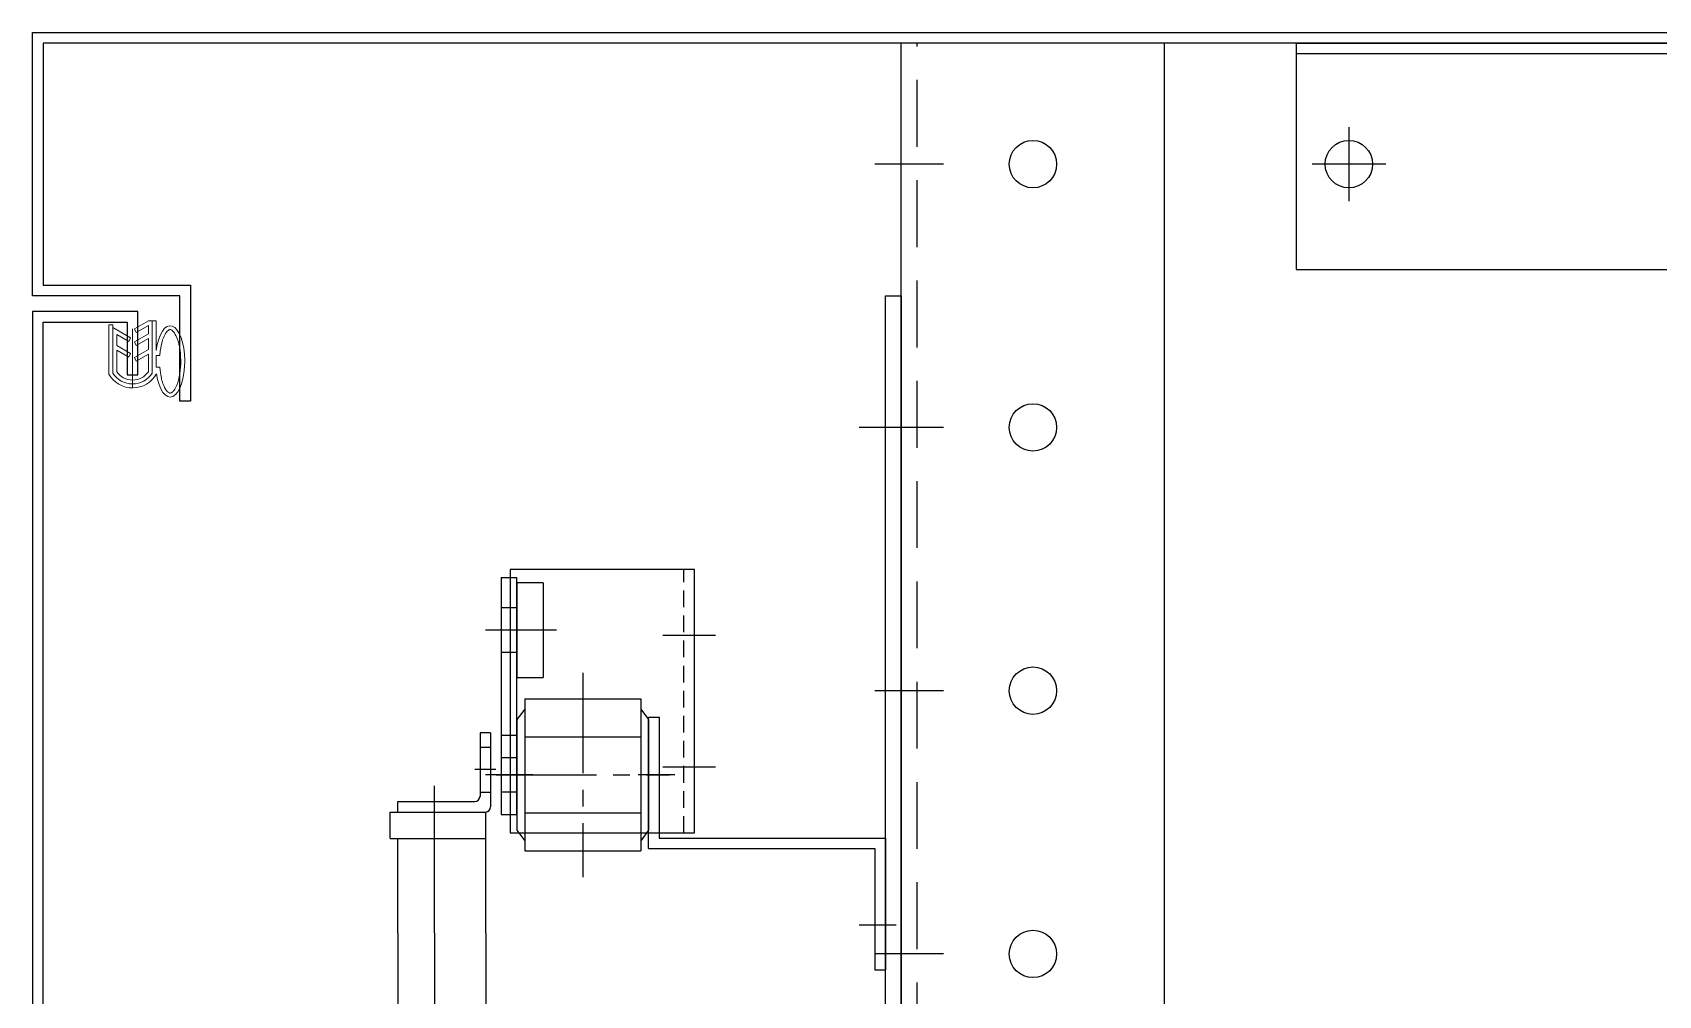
# Model space of a CAD drawing. Header units: millimetres. Extents: x 24815 to 37444, y -10619 to 6020.
# Drawn here: x 35614.8 to 35923.6, y 739.1 to 922 of the extents above; entities that cross this region are included whole.
import ezdxf

# ---------------------------------------------------------------- set-up
doc = ezdxf.new("R2010")
doc.units = ezdxf.units.MM
for name, pattern in [('CENTER', [50.800000000000004, 31.75, -6.35, 6.35, -6.35]), ('CENTER1', [10, 7, -1, 1, -1]), ('CENTER2', [28.575000000000003, 19.05, -3.175, 3.175, -3.175]), ('HIDDEN', [9.524999999999999, 6.35, -3.175]), ('HIDDEN2', [4.762499999999999, 3.175, -1.5875]), ('HIDDENX2', [19.049999999999997, 12.7, -6.349999999999999])]:
    doc.linetypes.add(name, pattern=pattern)
for name, color, linetype in [('3', 3, 'Continuous'), ('CEN', 1, 'CENTER'), ('CENTER', 1, 'CENTER'), ('H', 2, 'HIDDEN'), ('HIDDEN', 2, 'HIDDEN'), ('mmm', 7, 'Continuous')]:
    doc.layers.add(name, color=color, linetype=linetype)
doc.layers.add('case', color=3, linetype='Continuous', lineweight=30)

# ---------------------------------------------------------------- blocks, each defined once
blk = doc.blocks.new('234567890oplkjhgijsdertyuioll')
at = {"color": 140}
for p, q in [((-17498.04953878214, 8543.322446422517), (-17498.04953878214, 9439.322446422513)), ((-17448.04953878214, 9439.322446422535), (-17498.04953878214, 9439.322446422535)), ((-17448.04953878214, 8543.322446422517), (-17448.04953878214, 9439.322446422513))]:
    blk.add_line(p, q, dxfattribs=at)
at = {"color": 1}
for p, q in [((-17490.04953878214, 9416.322446422506), (-17503.04953878216, 9416.322446422506)), ((-17490.04953878214, 9366.322446422506), (-17503.04953878216, 9366.322446422506)), ((-17490.04953878214, 9366.322446422506), (-17503.04953878216, 9366.322446422506)), ((-17490.04953878214, 9316.322446422506), (-17503.04953878216, 9316.322446422506)), ((-17490.04953878214, 9266.322446422506), (-17503.04953878216, 9266.322446422506))]:
    blk.add_line(p, q, dxfattribs=at)
at = {"color": 140}
for centre in [(-17473.04953878214, 9416.322446422528), (-17473.04953878214, 9366.322446422528), (-17473.04953878214, 9316.322446422528), (-17473.04953878214, 9266.322446422528)]:
    blk.add_circle(centre, 4.5, dxfattribs=at)
at = {"layer": 'HIDDEN', "color": 2, "linetype": 'HIDDENX2'}
blk.add_line((-17495.04953878214, 8543.322446422517), (-17495.04953878214, 9439.322446422513), dxfattribs=at)
blk = doc.blocks.new('756ETAFSDFF')
at = {"color": 4}
for p, q in [((12826.75180440959, 11655.51869844119), (13246.75180440959, 11655.51869844119)), ((12826.75180440959, 11655.51869844119), (12826.75180440958, 11612.51869844118)), ((12826.75180440959, 11653.51869844119), (13246.75180440959, 11653.51869844119)), ((12826.75180440959, 11612.51869844118), (13246.75180440959, 11612.51869844118))]:
    blk.add_line(p, q, dxfattribs=at)
blk.add_circle((12836.75180440959, 11632.51869844118), 4.5, dxfattribs=at)
at = {"layer": 'CENTER', "ltscale": 3}
for p, q in [((12836.75180440959, 11639.51869844118), (12836.75180440959, 11625.51869844118)), ((12843.75180440959, 11632.51869844118), (12829.75180440959, 11632.51869844118))]:
    blk.add_line(p, q, dxfattribs=at)
blk = doc.blocks.new('door packing')
at = {"lineweight": 15}
for p, q in [((-3.031753418967127, 6.149999999999638), (-3.031753418967127, 7.149999999999636)), ((9.468246581032874, 7.149999999999636), (-3.031753418967127, 7.149999999999638)), ((9.194005366135194, 6.149999999999636), (-3.031753418967127, 6.149999999999638)), ((-2.307715797884156, 6.149999999999638), (0.2903604134691595, 1.649999999999638)), ((-0.5756649903152781, 5.149999999999637), (1.20013014901656, 2.07423259484304)), ((2.242689077729298, 5.149999999999637), (-0.5756649903152781, 5.149999999999637)), ((2.242689077729298, 5.149999999999637), (4.263415019892989, 1.649999999999638)), ((8.893199052114925, 5.149999999999634), (3.397389616108551, 5.149999999999637)), ((3.397389616108551, 5.149999999999637), (5.173184755440389, 2.07423259484304)), ((-4.031753418967128, -2.850000000000362), (-2.011027476803435, 0.6499999999996378)), ((-2.877052880587875, -2.850000000000361), (-1.101257741256034, 0.2257674051562359)), ((-2.011027476803435, 0.6499999999996378), (-1.101257741256034, 0.2257674051562359)), ((-0.730365528694533, -2.850000000000361), (1.290360413469159, 0.6499999999996378)), ((0.2903604134691595, 1.649999999999638), (1.20013014901656, 2.07423259484304)), ((0.4243350096847198, -2.850000000000361), (2.20013014901656, 0.2257674051562359)), ((1.290360413469159, 0.6499999999996378), (2.20013014901656, 0.2257674051562359)), ((3.242689077729298, -2.850000000000362), (5.263415019892988, 0.6499999999996355)), ((4.263415019892989, 1.649999999999638), (5.173184755440389, 2.07423259484304)), ((4.397389616108549, -2.850000000000362), (6.17318475544039, 0.2257674051562337)), ((5.263415019892988, 0.6499999999996355), (6.17318475544039, 0.2257674051562337)), ((-4.031753418967127, -4.850000000000363), (-4.031753418967128, -2.850000000000362)), ((-4.031753418967127, -3.85000000000036), (9.194005366135187, -3.850000000000363)), ((-2.877052880587874, -2.85000000000036), (-0.730365528694533, -2.850000000000361)), ((0.4243350096847199, -2.850000000000361), (3.242689077729298, -2.850000000000362)), ((4.397389616108549, -2.850000000000362), (8.893199052114925, -2.850000000000363)), ((-4.031753418967127, -4.85000000000036), (3.492759517961777, -4.850000000000363)), ((4.736195773463993, -5.744232656868778), (4.736195773463993, -4.850000000000362)), ((4.736195773463993, -4.850000000000362), (7.736195773463992, -4.850000000000363)), ((7.736195773463992, -5.744232656868778), (7.736195773463992, -4.850000000000362))]:
    blk.add_line(p, q, dxfattribs=at)
for radius, start, end in [(4.892857142857143, 305.1628730027909, 54.83712699720908), (5.892857142857142, 301.9527464002654, 58.04725359973448), (6.892857142857142, 298.5556078552484, 60.5128743270585)]:
    blk.add_arc((6.075389438175727, 1.149999999999636), radius, start, end, dxfattribs=at)
blk.add_ellipse((6.237963508903478, -8.367222415327502), major_axis=(9.039005262613623, -2.2e-15), ratio=0.4084069241093982, start_param=1.879376758402217, end_param=7.500111786109642, dxfattribs=at)
blk.add_open_spline([(4.736195773464005, -5.744232656868897), (3.008788921220199, -5.921517729189828), (2.422704165427455, -6.028927282428236), (1.115999351208635, -6.343835118137332), (0.4362191461616421, -6.575148847477353), (-0.6714672561480981, -7.08743299345595), (-1.097141137457561, -7.370135565351774), (-1.533593193256641, -7.781295948432856), (-1.64187259558048, -7.924520311380812), (-1.770724683033683, -8.160114512703144), (-1.793694864103982, -8.249736695096734), (-1.805548032414617, -8.408680510302233), (-1.796366099729243, -8.483861882071968), (-1.71620883882568, -8.688191619383014), (-1.640907355132583, -8.816492968964917), (-1.381487924640334, -9.108390702207524), (-1.198098560485776, -9.270043527029367), (-0.72441396190575, -9.594621282075217), (-0.4347392410283625, -9.757528773039988), (0.6212931198590343, -10.24257372842486), (1.553144629597403, -10.52997164261733), (3.647761626704428, -10.92949038916986), (4.809886297264642, -11.04297154496497), (7.150903844206441, -11.07151789771571), (8.329068313354517, -10.98662899276051), (10.48626138421764, -10.63757450583983), (11.46467880571407, -10.37240742842457), (12.76707222966351, -9.841672404380555), (13.2001738652305, -9.60531997485898), (13.78031390878022, -9.185902690682815), (13.96579411900751, -9.002240703767127), (14.17723967968939, -8.718947764296942), (14.22758951928908, -8.611957305051257), (14.27850967527483, -8.438964539981097), (14.28256461768738, -8.372092524408547), (14.26139726546585, -8.219522412291298), (14.23373425513378, -8.130308415306658), (14.10278816264386, -7.904793977338718), (13.99817000653046, -7.770599254373026), (13.6926912220159, -7.482830889616883), (13.49254676158466, -7.329964812082183), (12.75604542568769, -6.876147851440655), (12.08417906794744, -6.583638767830258), (10.66441381749208, -6.159431857906367), (9.964517659967527, -6.005342046256472), (7.736195773463992, -5.744232656868778)], degree=3, knots=[1.879641979870077, 1.879641979870077, 1.879641979870077, 1.879641979870077, 2.103891777606504, 2.103891777606504, 2.418205846215579, 2.418205846215579, 2.732519914824655, 2.732519914824655, 2.921832602803456, 2.921832602803456, 3.111145290782258, 3.111145290782258, 3.30045797876106, 3.30045797876106, 3.489770666739862, 3.489770666739862, 3.679083354718664, 3.679083354718664, 3.868396042697467, 3.868396042697467, 4.275468215209157, 4.275468215209157, 4.682540387720847, 4.682540387720847, 5.089612560232538, 5.089612560232538, 5.496684732744229, 5.496684732744229, 5.768966642052282, 5.768966642052282, 5.987304380536373, 5.987304380536373, 6.163545469825046, 6.163545469825046, 6.339786559113718, 6.339786559113718, 6.516027648402392, 6.516027648402392, 6.692268737691064, 6.692268737691064, 6.868509826979736, 6.868509826979736, 7.22236704020275, 7.22236704020275, 7.500111786109642, 7.500111786109642, 7.500111786109642, 7.500111786109642], dxfattribs=at)
at = {"layer": 'CENTER', "lineweight": 15}
blk.add_line((12.96824658103287, 1.149999999999635), (-2.031753418967129, 1.149999999999638), dxfattribs=at)
blk = doc.blocks.new('64tweeffddsfasdf')
at = {"layer": '3'}
for p, q in [((-17307.1728069033, 9391.32244642258), (-17307.1728069033, 9441.322446422515)), ((-17307.1728069033, 9441.322446422515), (-16507.17280690328, 9441.322446422522)), ((-16509.17280690328, 9439.322446422515), (-17305.1728069033, 9439.322446422515)), ((-17305.1728069033, 9439.322446422515), (-17305.1728069033, 9393.322446422559)), ((-17279.17280690331, 9391.32244642258), (-17307.1728069033, 9391.32244642258)), ((-17305.1728069033, 9393.322446422559), (-17277.17280690328, 9393.32244642258)), ((-17279.17280690328, 9371.322446422551), (-17279.17280690331, 9391.32244642258)), ((-17277.17280690328, 9393.32244642258), (-17277.17280690328, 9371.322446422551)), ((-17277.17280690328, 9371.322446422551), (-17279.17280690328, 9371.322446422551))]:
    blk.add_line(p, q, dxfattribs=at)
blk = doc.blocks.new('A$C4EED5EFA')
at = {"color": 1}
for p, q in [((-35, 25), (-35, -25)), ((0, 25), (-35, 25)), ((0, -25), (0, 25)), ((-35, -25), (0, -25))]:
    blk.add_line(p, q, dxfattribs=at)
at = {"color": 2, "linetype": 'HIDDEN2'}
blk.add_line((-2, -25), (-2, 25), dxfattribs=at)
at = {"color": 1, "linetype": 'CENTER', "ltscale": 3}
for p, q in [((3.999999999989086, 12.5), (-6.000000000010914, 12.5)), ((3.999999999989086, -12.5), (-6.000000000010914, -12.5))]:
    blk.add_line(p, q, dxfattribs=at)
blk = doc.blocks.new('A$C7B1C76C4')
at = {"layer": '3'}
blk.add_lwpolyline([(20.00000000002183, -64.99999999990541), (19.99999999998545, -52.99999999990541), (2.182787284255028e-11, -52.99999999996362), (-3.979948814958334e-09, -747.0000000000364), (20.00000000002183, -747.0000000000364), (20.00000000002183, -735.0000000000946), (18.00000000001455, -735.0000000000946), (18.00000000001455, -745.0000000000655), (2.000000000021828, -745.0000000000655), (2.000000000021828, -54.99999999994179), (18.00000000001455, -54.99999999994179), (18.00000000001455, -64.99999999990541), (20.00000000002183, -64.99999999990541)], dxfattribs=at)
for name, p in [('64tweeffddsfasdf', (17307.1728069033, -9441.322446422515)), ('234567890oplkjhgijsdertyuioll', (17663.04953878214, -9441.322446422544)), ('756ETAFSDFF', (-12586.75180440955, -11657.51869844119)), ('A$C4EED5EFA', (125.700000000028, -127.0000000000018))]:
    blk.add_blockref(name, p)
at = {"lineweight": 15, "xscale": -0.75, "yscale": 0.75, "zscale": 0.75, "rotation": 90}
blk.add_blockref('door packing', (19.86250000001746, -57.77381506413076), dxfattribs=at)
blk = doc.blocks.new('8796OUKHJFNFGFGFGFG')
at = {"color": 1, "linetype": 'CENTER1'}
blk.add_line((-10095.01621569558, 14875.55517167766), (-10108.01621569558, 14875.55517167766), dxfattribs=at)
at = {"layer": 'case', "color": 3, "lineweight": -3}
for p, q in [((-10103.01621569558, 14900.55517167767), (-10100.01621569559, 14900.55517167767)), ((-10103.01621569558, 14355.55517167767), (-10103.01621569558, 14900.55517167767)), ((-10100.01621569559, 14900.55517167767), (-10100.01621569558, 14355.55517167767))]:
    blk.add_line(p, q, dxfattribs=at)
blk = doc.blocks.new('DSAGFSEFWAEFSDFAW')
at = {"color": 3}
for p, q in [((7178.448758374602, -34372.09217276928), (7176.448758374603, -34372.09217276928)), ((7176.448758374603, -34372.09217276928), (7176.448758374604, -34386.69217276929)), ((7178.448758374602, -34370.59217276928), (7178.448758374605, -34388.69217276929)), ((7183.448758374602, -34370.59217276928), (7178.448758374601, -34370.59217276928)), ((7183.448758374602, -34370.59217276928), (7183.448758374604, -34388.79217276929)), ((7201.398758374604, -34372.09217276928), (7183.448758374602, -34372.09217276928)), ((7201.398758374604, -34372.09217276928), (7219.348758374605, -34372.09217276929)), ((7219.348758374605, -34370.59217276929), (7224.348758374607, -34370.59217276929)), ((7219.348758374606, -34370.59217276929), (7219.348758374603, -34388.79217276929)), ((7224.348758374606, -34370.59217276929), (7224.348758374603, -34388.69217276929)), ((7224.348758374605, -34372.09217276929), (7226.348758374605, -34372.09217276929)), ((7226.348758374605, -34372.09217276929), (7226.348758374604, -34386.69217276929)), ((7163.398758374605, -34387.69217276929), (7175.448758374604, -34387.69217276929)), ((7163.398758374605, -34389.69217276929), (7163.398758374605, -34387.69217276929)), ((7239.398758374603, -34387.69217276929), (7227.348758374604, -34387.69217276929)), ((7239.398758374603, -34389.69217276929), (7239.398758374603, -34387.69217276929)), ((7163.398758374605, -34389.69217276929), (7177.448758374605, -34389.69217276929)), ((7201.398758374604, -34388.79217276929), (7178.443745811712, -34388.79217276929)), ((7201.398758374604, -34388.79217276929), (7224.353770937496, -34388.79217276929)), ((7239.398758374603, -34389.69217276929), (7225.348758374603, -34389.69217276929))]:
    blk.add_line(p, q, dxfattribs=at)
for centre, start, end in [((7175.448758374604, -34386.69217276929), 270, 0), ((7227.348758374604, -34386.69217276929), 180, 270), ((7177.448758374605, -34388.69217276929), 270, 0), ((7225.348758374603, -34388.69217276929), 180, 270)]:
    blk.add_arc(centre, 1, start, end, dxfattribs=at)
at = {"layer": 'mmm', "linetype": 'CENTER'}
for p, q in [((7201.398758374604, -34379.02621483469), (7173.448758374603, -34379.02621483469)), ((7201.398758374604, -34379.02621483469), (7229.348758374605, -34379.02621483469)), ((7166.148758374604, -34387.69217276929), (7166.148758374604, -34389.69217276929)), ((7170.398758374604, -34390.69217276929), (7170.398758374605, -34386.69217276929)), ((7174.648758374605, -34387.69217276929), (7174.648758374605, -34389.69217276929)), ((7228.148758374602, -34387.69217276929), (7228.148758374602, -34389.69217276929)), ((7232.398758374603, -34390.69217276929), (7232.398758374603, -34386.69217276929)), ((7236.648758374603, -34387.69217276929), (7236.648758374603, -34389.69217276929))]:
    blk.add_line(p, q, dxfattribs=at)
blk = doc.blocks.new('A$C297E0084')
at = {"color": 4}
for p, q in [((-45, 23.00191931324662), (-45, 48.00191931324662)), ((-45, 48.00191931324662), (-43, 48.00191931324662)), ((-43, 48.00191931324662), (-43, 25.00191931324662)), ((-43, 25.00191931324662), (-1.455191522836685e-11, 25.00191931324662)), ((0, 25.00191931324662), (0, 0)), ((-45, 23.00191931324662), (-2, 23.00191931324662)), ((-2, 23.00191931324662), (-2, 0)), ((-2, 0), (0, 0))]:
    blk.add_line(p, q, dxfattribs=at)
at = {"color": 1, "linetype": 'CENTER1'}
for p, q in [((-40, 37.0019193132357), (-48, 37.0019193132357)), ((-5, 8.50999999996202), (2.999999999985448, 8.50999999996202))]:
    blk.add_line(p, q, dxfattribs=at)
blk = doc.blocks.new('A$C12FB6334')
at = {"color": 1, "linetype": 'CENTER2'}
for p, q in [((-10.00000000001091, 19.404281387011), (-10.00000000001091, -19.404281387011)), ((-26.46539788602604, 0), (6.465397886004212, 0))]:
    blk.add_line(p, q, dxfattribs=at)
at = {"color": 2}
for p, q in [((-21.00000000001455, 12.49999999999636), (-22.5, 10.49999999999636)), ((-21.00000000002183, 14.43375672973707), (1, 14.43375672974071)), ((-21.00000000002183, 14.43375672973707), (-21.00000000001455, -14.43375672974798)), ((1, 14.43375672973707), (1.000000000007276, -14.43375672974435)), ((1, 12.49999999999636), (2.5, 10.49999999999636)), ((-22.50000000001455, 10.50000000000364), (-22.50000000001455, -10.50000000000364)), ((2.5, 10.50000000000364), (2.5, -10.50000000000364)), ((-21.00000000002183, 7.216878364863078), (0.999999999992724, 7.216878364863078)), ((-21.00000000001455, -7.21687836487763), (1, -7.216878364866716)), ((-22.5, -10.50000000000364), (-21.00000000001455, -12.50000000000364)), ((2.5, -10.50000000000364), (1, -12.50000000000364)), ((-21.00000000001455, -14.43375672974435), (1, -14.43375672974798))]:
    blk.add_line(p, q, dxfattribs=at)
blk = doc.blocks.new('A$C119C6CB8')
at = {"color": 6}
for p, q in [((-3, 7.5), (-3, -37.5)), ((0, 7.5), (-3, 7.5)), ((0, -37.5), (0, 7.5)), ((-2.999999999998181, -7.5), (0, -7.5)), ((0, -37.5), (-3, -37.5))]:
    blk.add_line(p, q, dxfattribs=at)
at = {"layer": 'CEN'}
for p, q in [((-6, 0), (3, 0)), ((-6, -27.5), (3, -27.5))]:
    blk.add_line(p, q, dxfattribs=at)
at = {"layer": 'H'}
for p, q in [((-3, 3.25), (0, 3.25)), ((-3, -3.25), (0, -3.25)), ((-3, -23.25), (0, -23.25)), ((-3, -31.75), (0, -31.75))]:
    blk.add_line(p, q, dxfattribs=at)
blk = doc.blocks.new('A$C492242FE')
at = {"color": 32}
for p, q in [((0, 9), (0, -9)), ((0, 9), (5, 9)), ((5, 9), (5, -9)), ((5, -9), (0, -9))]:
    blk.add_line(p, q, dxfattribs=at)
at = {"layer": 'CEN'}
blk.add_line((-2.5, 0), (7.5, 0), dxfattribs=at)
blk = doc.blocks.new('A$C30605574')
for name, p in [('8796OUKHJFNFGFGFGFG', (10100.01621569559, -14900.55517167767)), ('A$C4EED5EFA', (-39.29999999996653, -77.00000000003524)), ('A$C12FB6334', (-50.49999999999272, -91.00000000016075))]:
    blk.add_blockref(name, p)
at = {"ltscale": 10, "rotation": 180}
blk.add_blockref('A$C119C6CB8', (-76.00000000000728, -91.00000000016075), dxfattribs=at)
at = {"xscale": -1}
blk.add_blockref('A$C492242FE', (-68.00000000000728, -63.50000000016075), dxfattribs=at)
at = {"ltscale": 10}
blk.add_blockref('A$C297E0084', (-2.999999999992724, -128.0019193133965), dxfattribs=at)
at = {"rotation": 90}
blk.add_blockref('DSAGFSEFWAEFSDFAW', (-34467.6921727693, -7322.398758374647), dxfattribs=at)

msp = doc.modelspace()

# ---------------------------------------------------------------- block references
for name, p in [('A$C7B1C76C4', (35614.76772589028, 922.0141083030653)), ('A$C30605574', (35779.76772589027, 872.0141083030303))]:
    msp.add_blockref(name, p)

doc.saveas('drawing.dxf')
